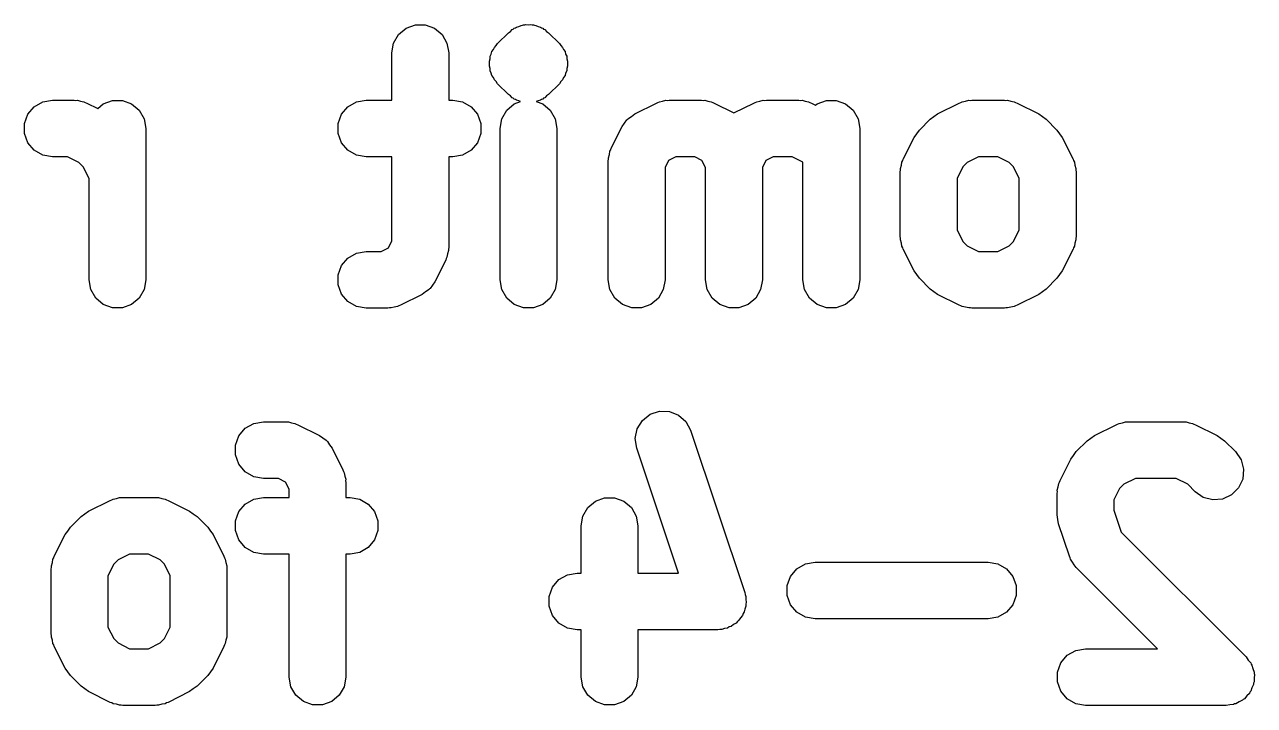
# Model space of a CAD drawing. Extents: x 70 to 226, y -104 to -44.
# Drawn here: x 75.868 to 80.2, y -46.162 to -43.762 of the extents above; entities that cross this region are included whole.
import ezdxf

# ---------------------------------------------------------------- set-up
doc = ezdxf.new("R2010")
doc.units = 0
doc.header["$MEASUREMENT"] = 0
doc.layers.add('BLACK', color=7, linetype='CONTINUOUS')

msp = doc.modelspace()

# ---------------------------------------------------------------- linework, layer by layer
at = {"layer": 'Black'}
for p, q in [((77.1853, -43.7976), (77.2119, -43.7753)), ((77.2119, -43.7753), (77.2445, -43.7634)), ((77.2445, -43.7634), (77.2793, -43.7634)), ((77.2793, -43.7634), (77.3119, -43.7753)), ((77.3119, -43.7753), (77.3385, -43.7976)), ((77.5721, -43.7912), (77.5793, -43.7862)), ((77.5793, -43.7862), (77.5855, -43.78)), ((77.5855, -43.78), (77.5895, -43.7781)), ((77.5895, -43.7781), (77.5929, -43.7753)), ((77.5929, -43.7753), (77.597, -43.7738)), ((77.597, -43.7738), (77.6006, -43.7713)), ((77.6006, -43.7713), (77.609, -43.769)), ((77.609, -43.769), (77.617, -43.7653)), ((77.617, -43.7653), (77.6214, -43.7649)), ((77.6214, -43.7649), (77.6255, -43.7634)), ((77.6255, -43.7634), (77.6299, -43.7634)), ((77.6299, -43.7634), (77.6341, -43.7623)), ((77.6341, -43.7623), (77.6429, -43.763)), ((77.6429, -43.763), (77.6516, -43.7623)), ((77.6516, -43.7623), (77.6558, -43.7634)), ((77.6558, -43.7634), (77.6602, -43.7634)), ((77.6602, -43.7634), (77.6644, -43.7649)), ((77.6644, -43.7649), (77.6687, -43.7653)), ((77.6687, -43.7653), (77.6767, -43.769)), ((77.6767, -43.769), (77.6851, -43.7713)), ((77.6851, -43.7713), (77.6887, -43.7738)), ((77.6887, -43.7738), (77.6929, -43.7753)), ((77.6929, -43.7753), (77.6962, -43.7781)), ((77.6962, -43.7781), (77.7002, -43.78)), ((77.7002, -43.78), (77.7064, -43.7862)), ((77.7064, -43.7862), (77.7136, -43.7912)), ((77.1619, -43.8619), (77.1679, -43.8277)), ((77.1679, -43.8277), (77.1853, -43.7976)), ((77.3385, -43.7976), (77.3559, -43.8277)), ((77.3559, -43.8277), (77.3619, -43.8619)), ((77.529, -43.8365), (77.534, -43.8293)), ((77.534, -43.8293), (77.5721, -43.7912)), ((77.7136, -43.7912), (77.7517, -43.8293)), ((77.7517, -43.8293), (77.7567, -43.8365)), ((77.1619, -44.0286), (77.1619, -43.8619)), ((77.3619, -43.8619), (77.3619, -44.0286)), ((77.5074, -43.8828), (77.5082, -43.8741)), ((77.5082, -43.8741), (77.5119, -43.8662)), ((77.5119, -43.8662), (77.5141, -43.8577)), ((77.5141, -43.8577), (77.5191, -43.8506)), ((77.5191, -43.8506), (77.5228, -43.8426)), ((77.5228, -43.8426), (77.529, -43.8365)), ((77.7567, -43.8365), (77.7629, -43.8426)), ((77.7629, -43.8426), (77.7666, -43.8506)), ((77.7666, -43.8506), (77.7716, -43.8577)), ((77.7716, -43.8577), (77.7738, -43.8662)), ((77.7738, -43.8662), (77.7775, -43.8741)), ((77.7775, -43.8741), (77.7783, -43.8828)), ((77.5051, -43.8913), (77.5074, -43.8828)), ((77.5059, -43.9), (77.5051, -43.8913)), ((77.5051, -43.9087), (77.5059, -43.9)), ((77.5074, -43.9172), (77.5051, -43.9087)), ((77.5082, -43.9259), (77.5074, -43.9172)), ((77.7783, -43.9172), (77.7775, -43.9259)), ((77.7783, -43.8828), (77.7806, -43.8913)), ((77.7806, -43.9087), (77.7783, -43.9172)), ((77.7806, -43.8913), (77.7798, -43.9)), ((77.7798, -43.9), (77.7806, -43.9087)), ((77.5119, -43.9338), (77.5082, -43.9259)), ((77.5141, -43.9423), (77.5119, -43.9338)), ((77.5191, -43.9494), (77.5141, -43.9423)), ((77.5228, -43.9574), (77.5191, -43.9494)), ((77.529, -43.9635), (77.5228, -43.9574)), ((77.534, -43.9707), (77.529, -43.9635)), ((77.7567, -43.9635), (77.7517, -43.9707)), ((77.7629, -43.9574), (77.7567, -43.9635)), ((77.7666, -43.9494), (77.7629, -43.9574)), ((77.7716, -43.9423), (77.7666, -43.9494)), ((77.7738, -43.9338), (77.7716, -43.9423)), ((77.7775, -43.9259), (77.7738, -43.9338)), ((77.5721, -44.0088), (77.534, -43.9707)), ((77.7517, -43.9707), (77.7136, -44.0088)), ((75.9024, -44.052), (75.9325, -44.0346)), ((75.9325, -44.0346), (75.9667, -44.0286)), ((75.9667, -44.0286), (76.0429, -44.0286)), ((76.0429, -44.0286), (76.0485, -44.0296)), ((76.0485, -44.0296), (76.0543, -44.0292)), ((76.0543, -44.0292), (76.0655, -44.0326)), ((76.0655, -44.0326), (76.0771, -44.0346)), ((76.0771, -44.0346), (76.0821, -44.0375)), ((76.0821, -44.0375), (76.0876, -44.0391)), ((76.0876, -44.0391), (76.1258, -44.0583)), ((76.1258, -44.0583), (76.1452, -44.042)), ((76.1452, -44.042), (76.1779, -44.0301)), ((76.1779, -44.0301), (76.2126, -44.0301)), ((76.2126, -44.0301), (76.2452, -44.042)), ((76.2452, -44.042), (76.2718, -44.0643)), ((77.0071, -44.052), (77.0372, -44.0346)), ((77.0372, -44.0346), (77.0714, -44.0286)), ((77.0714, -44.0286), (77.1619, -44.0286)), ((77.3619, -44.0286), (77.3762, -44.0286)), ((77.3762, -44.0286), (77.4104, -44.0346)), ((77.4104, -44.0346), (77.4405, -44.052)), ((77.5663, -44.0643), (77.5929, -44.042)), ((77.5793, -44.0138), (77.5721, -44.0088)), ((77.5855, -44.02), (77.5793, -44.0138)), ((77.5895, -44.0219), (77.5855, -44.02)), ((77.5929, -44.0247), (77.5895, -44.0219)), ((77.597, -44.0262), (77.5929, -44.0247)), ((77.5929, -44.042), (77.6152, -44.0338)), ((77.6006, -44.0287), (77.597, -44.0262)), ((77.609, -44.031), (77.6006, -44.0287)), ((77.6152, -44.0338), (77.609, -44.031)), ((77.6767, -44.031), (77.6705, -44.0338)), ((77.6705, -44.0338), (77.6929, -44.042)), ((77.6851, -44.0287), (77.6767, -44.031)), ((77.6887, -44.0262), (77.6851, -44.0287)), ((77.6929, -44.0247), (77.6887, -44.0262)), ((77.6962, -44.0219), (77.6929, -44.0247)), ((77.6929, -44.042), (77.7195, -44.0643)), ((77.7002, -44.02), (77.6962, -44.0219)), ((77.7064, -44.0138), (77.7002, -44.02)), ((77.7136, -44.0088), (77.7064, -44.0138)), ((78.0172, -44.0772), (78.0934, -44.0391)), ((78.0934, -44.0391), (78.0989, -44.0375)), ((78.0989, -44.0375), (78.1039, -44.0346)), ((78.1039, -44.0346), (78.1154, -44.0326)), ((78.1154, -44.0326), (78.1267, -44.0292)), ((78.1267, -44.0292), (78.1324, -44.0296)), ((78.1324, -44.0296), (78.1381, -44.0286)), ((78.1381, -44.0286), (78.2524, -44.0286)), ((78.2524, -44.0286), (78.2581, -44.0296)), ((78.2581, -44.0296), (78.2638, -44.0292)), ((78.2638, -44.0292), (78.275, -44.0326)), ((78.275, -44.0326), (78.2866, -44.0346)), ((78.2866, -44.0346), (78.2916, -44.0375)), ((78.2916, -44.0375), (78.2971, -44.0391)), ((78.2971, -44.0391), (78.3667, -44.0739)), ((78.3667, -44.0739), (78.4362, -44.0391)), ((78.4362, -44.0391), (78.4418, -44.0375)), ((78.4418, -44.0375), (78.4467, -44.0346)), ((78.4467, -44.0346), (78.4583, -44.0326)), ((78.4583, -44.0326), (78.4695, -44.0292)), ((78.4695, -44.0292), (78.4753, -44.0296)), ((78.4753, -44.0296), (78.4809, -44.0286)), ((78.4809, -44.0286), (78.5952, -44.0286)), ((78.5952, -44.0286), (78.6009, -44.0296)), ((78.6009, -44.0296), (78.6067, -44.0292)), ((78.6067, -44.0292), (78.6179, -44.0326)), ((78.6179, -44.0326), (78.6294, -44.0346)), ((78.6294, -44.0346), (78.6344, -44.0375)), ((78.6344, -44.0375), (78.64, -44.0391)), ((78.64, -44.0391), (78.6543, -44.0463)), ((78.6543, -44.0463), (78.6595, -44.042)), ((78.6595, -44.042), (78.6922, -44.0301)), ((78.6922, -44.0301), (78.7269, -44.0301)), ((78.7269, -44.0301), (78.7595, -44.042)), ((78.7595, -44.042), (78.7861, -44.0643)), ((79.0838, -44.0772), (79.16, -44.0391)), ((79.16, -44.0391), (79.1656, -44.0375)), ((79.1656, -44.0375), (79.1706, -44.0346)), ((79.1706, -44.0346), (79.1821, -44.0326)), ((79.1821, -44.0326), (79.1933, -44.0292)), ((79.1933, -44.0292), (79.1991, -44.0296)), ((79.1991, -44.0296), (79.2048, -44.0286)), ((79.2048, -44.0286), (79.319, -44.0286)), ((79.319, -44.0286), (79.3247, -44.0296)), ((79.3247, -44.0296), (79.3305, -44.0292)), ((79.3305, -44.0292), (79.3417, -44.0326)), ((79.3417, -44.0326), (79.3532, -44.0346)), ((79.3532, -44.0346), (79.3582, -44.0375)), ((79.3582, -44.0375), (79.3638, -44.0391)), ((79.3638, -44.0391), (79.44, -44.0772)), ((75.8682, -44.1112), (75.8801, -44.0786)), ((75.8801, -44.0786), (75.9024, -44.052)), ((76.2718, -44.0643), (76.2892, -44.0944)), ((76.9729, -44.1112), (76.9848, -44.0786)), ((76.9848, -44.0786), (77.0071, -44.052)), ((77.4405, -44.052), (77.4628, -44.0786)), ((77.4628, -44.0786), (77.4747, -44.1112)), ((77.5489, -44.0944), (77.5663, -44.0643)), ((77.7195, -44.0643), (77.7368, -44.0944)), ((77.9931, -44.0941), (78.0054, -44.086)), ((78.0054, -44.086), (78.0172, -44.0772)), ((78.7861, -44.0643), (78.8035, -44.0944)), ((79.0579, -44.096), (79.071, -44.0868)), ((79.071, -44.0868), (79.0838, -44.0772)), ((79.44, -44.0772), (79.4528, -44.0868)), ((79.4528, -44.0868), (79.4659, -44.096)), ((75.8682, -44.1459), (75.8682, -44.1112)), ((76.2892, -44.0944), (76.2952, -44.1286)), ((76.2952, -44.1286), (76.2952, -44.6619)), ((76.9729, -44.1459), (76.9729, -44.1112)), ((77.4747, -44.1112), (77.4747, -44.1459)), ((77.5429, -44.1286), (77.5489, -44.0944)), ((77.5429, -44.6619), (77.5429, -44.1286)), ((77.7368, -44.0944), (77.7429, -44.1286)), ((77.7429, -44.1286), (77.7429, -44.6619)), ((77.9344, -44.1981), (77.9725, -44.1219)), ((77.9725, -44.1219), (77.9812, -44.1102)), ((77.9812, -44.1102), (77.9893, -44.0979)), ((77.9893, -44.0979), (77.9915, -44.0963)), ((77.9915, -44.0963), (77.9931, -44.0941)), ((78.8035, -44.0944), (78.8095, -44.1286)), ((78.8095, -44.1286), (78.8095, -44.6619)), ((79.0106, -44.1472), (79.0198, -44.1341)), ((79.0198, -44.1341), (79.0579, -44.096)), ((79.4659, -44.096), (79.504, -44.1341)), ((79.504, -44.1341), (79.5132, -44.1472)), ((75.8801, -44.1786), (75.8682, -44.1459)), ((75.9024, -44.2052), (75.8801, -44.1786)), ((76.9848, -44.1786), (76.9729, -44.1459)), ((77.0071, -44.2052), (76.9848, -44.1786)), ((77.4628, -44.1786), (77.4405, -44.2052)), ((77.4747, -44.1459), (77.4628, -44.1786)), ((78.9629, -44.2362), (79.001, -44.16)), ((79.001, -44.16), (79.0106, -44.1472)), ((79.5132, -44.1472), (79.5228, -44.16)), ((79.5228, -44.16), (79.5609, -44.2362)), ((75.9325, -44.2225), (75.9024, -44.2052)), ((75.9667, -44.2286), (75.9325, -44.2225)), ((77.0372, -44.2225), (77.0071, -44.2052)), ((77.0714, -44.2286), (77.0372, -44.2225)), ((77.4104, -44.2225), (77.3762, -44.2286)), ((77.4405, -44.2052), (77.4104, -44.2225)), ((77.9245, -44.2314), (77.9278, -44.2202)), ((77.9278, -44.2202), (77.9298, -44.2087)), ((77.9298, -44.2087), (77.9327, -44.2037)), ((77.9327, -44.2037), (77.9344, -44.1981)), ((76.0192, -44.2286), (75.9667, -44.2286)), ((76.0598, -44.2489), (76.0192, -44.2286)), ((76.075, -44.264), (76.0598, -44.2489)), ((76.0952, -44.3046), (76.075, -44.264)), ((77.1619, -44.2286), (77.0714, -44.2286)), ((77.1619, -44.524), (77.1619, -44.2286)), ((77.3762, -44.2286), (77.3619, -44.2286)), ((77.3619, -44.2286), (77.3619, -44.5476)), ((77.9238, -44.2429), (77.9248, -44.2372)), ((77.9238, -44.6619), (77.9238, -44.2429)), ((77.9248, -44.2372), (77.9245, -44.2314)), ((78.1364, -44.2412), (78.1238, -44.2665)), ((78.1238, -44.2665), (78.1238, -44.6619)), ((78.1617, -44.2286), (78.1364, -44.2412)), ((78.2288, -44.2286), (78.1617, -44.2286)), ((78.254, -44.2412), (78.2288, -44.2286)), ((78.2667, -44.2665), (78.254, -44.2412)), ((78.2667, -44.6619), (78.2667, -44.2665)), ((78.4793, -44.2412), (78.4667, -44.2665)), ((78.4667, -44.2665), (78.4667, -44.6619)), ((78.5046, -44.2286), (78.4793, -44.2412)), ((78.5716, -44.2286), (78.5046, -44.2286)), ((78.6095, -44.2475), (78.5716, -44.2286)), ((78.6095, -44.6619), (78.6095, -44.2475)), ((78.953, -44.2695), (78.9564, -44.2583)), ((78.9564, -44.2583), (78.9584, -44.2467)), ((78.9584, -44.2467), (78.9613, -44.2418)), ((78.9613, -44.2418), (78.9629, -44.2362)), ((79.1727, -44.264), (79.1524, -44.3046)), ((79.1878, -44.2489), (79.1727, -44.264)), ((79.2284, -44.2286), (79.1878, -44.2489)), ((79.2954, -44.2286), (79.2284, -44.2286)), ((79.336, -44.2489), (79.2954, -44.2286)), ((79.3511, -44.264), (79.336, -44.2489)), ((79.3714, -44.3046), (79.3511, -44.264)), ((79.5609, -44.2362), (79.5625, -44.2418)), ((79.5625, -44.2418), (79.5654, -44.2467)), ((79.5654, -44.2467), (79.5674, -44.2583)), ((79.5674, -44.2583), (79.5708, -44.2695)), ((76.0952, -44.6619), (76.0952, -44.3046)), ((78.9524, -44.281), (78.9534, -44.2753)), ((78.9524, -44.5095), (78.9524, -44.281)), ((78.9534, -44.2753), (78.953, -44.2695)), ((79.1524, -44.3046), (79.1524, -44.4859)), ((79.3714, -44.4859), (79.3714, -44.3046)), ((79.5708, -44.2695), (79.5704, -44.2753)), ((79.5704, -44.2753), (79.5714, -44.281)), ((79.5714, -44.281), (79.5714, -44.5095)), ((77.1493, -44.5493), (77.1619, -44.524)), ((78.9534, -44.5152), (78.9524, -44.5095)), ((78.953, -44.521), (78.9534, -44.5152)), ((78.9564, -44.5322), (78.953, -44.521)), ((79.1524, -44.4859), (79.1727, -44.5265)), ((79.1727, -44.5265), (79.1878, -44.5416)), ((79.336, -44.5416), (79.3511, -44.5265)), ((79.3511, -44.5265), (79.3714, -44.4859)), ((79.5708, -44.521), (79.5674, -44.5322)), ((79.5714, -44.5095), (79.5704, -44.5152)), ((79.5704, -44.5152), (79.5708, -44.521)), ((77.0071, -44.5853), (77.0372, -44.5679)), ((77.0372, -44.5679), (77.0714, -44.5619)), ((77.0714, -44.5619), (77.124, -44.5619)), ((77.124, -44.5619), (77.1493, -44.5493)), ((77.3612, -44.5591), (77.3579, -44.5703)), ((77.3619, -44.5476), (77.3609, -44.5533)), ((77.3609, -44.5533), (77.3612, -44.5591)), ((78.9584, -44.5437), (78.9564, -44.5322)), ((78.9613, -44.5487), (78.9584, -44.5437)), ((78.9629, -44.5542), (78.9613, -44.5487)), ((79.001, -44.6304), (78.9629, -44.5542)), ((79.1878, -44.5416), (79.2284, -44.5619)), ((79.2284, -44.5619), (79.2954, -44.5619)), ((79.2954, -44.5619), (79.336, -44.5416)), ((79.5609, -44.5542), (79.5228, -44.6304)), ((79.5625, -44.5487), (79.5609, -44.5542)), ((79.5654, -44.5437), (79.5625, -44.5487)), ((79.5674, -44.5322), (79.5654, -44.5437)), ((76.9729, -44.6445), (76.9848, -44.6119)), ((76.9848, -44.6119), (77.0071, -44.5853)), ((77.3513, -44.5923), (77.3133, -44.6685)), ((77.353, -44.5868), (77.3513, -44.5923)), ((77.3559, -44.5818), (77.353, -44.5868)), ((77.3579, -44.5703), (77.3559, -44.5818)), ((76.9729, -44.6793), (76.9729, -44.6445)), ((79.0106, -44.6433), (79.001, -44.6304)), ((79.0198, -44.6564), (79.0106, -44.6433)), ((79.0579, -44.6945), (79.0198, -44.6564)), ((79.504, -44.6564), (79.4659, -44.6945)), ((79.5132, -44.6433), (79.504, -44.6564)), ((79.5228, -44.6304), (79.5132, -44.6433)), ((76.1013, -44.6961), (76.0952, -44.6619)), ((76.1186, -44.7262), (76.1013, -44.6961)), ((76.2892, -44.6961), (76.2718, -44.7262)), ((76.2952, -44.6619), (76.2892, -44.6961)), ((76.9848, -44.7119), (76.9729, -44.6793)), ((77.2926, -44.6964), (77.2803, -44.7045)), ((77.2942, -44.6942), (77.2926, -44.6964)), ((77.2964, -44.6926), (77.2942, -44.6942)), ((77.3045, -44.6803), (77.2964, -44.6926)), ((77.3133, -44.6685), (77.3045, -44.6803)), ((77.5489, -44.6961), (77.5429, -44.6619)), ((77.5663, -44.7262), (77.5489, -44.6961)), ((77.7368, -44.6961), (77.7195, -44.7262)), ((77.7429, -44.6619), (77.7368, -44.6961)), ((77.9298, -44.6961), (77.9238, -44.6619)), ((77.9472, -44.7262), (77.9298, -44.6961)), ((78.1178, -44.6961), (78.1004, -44.7262)), ((78.1238, -44.6619), (78.1178, -44.6961)), ((78.2727, -44.6961), (78.2667, -44.6619)), ((78.2901, -44.7262), (78.2727, -44.6961)), ((78.4606, -44.6961), (78.4433, -44.7262)), ((78.4667, -44.6619), (78.4606, -44.6961)), ((78.6156, -44.6961), (78.6095, -44.6619)), ((78.6329, -44.7262), (78.6156, -44.6961)), ((78.8035, -44.6961), (78.7861, -44.7262)), ((78.8095, -44.6619), (78.8035, -44.6961)), ((79.071, -44.7037), (79.0579, -44.6945)), ((79.4659, -44.6945), (79.4528, -44.7037)), ((76.1452, -44.7485), (76.1186, -44.7262)), ((76.2718, -44.7262), (76.2452, -44.7485)), ((77.0071, -44.7385), (76.9848, -44.7119)), ((77.0372, -44.7559), (77.0071, -44.7385)), ((77.2685, -44.7133), (77.1923, -44.7513)), ((77.2803, -44.7045), (77.2685, -44.7133)), ((77.5929, -44.7485), (77.5663, -44.7262)), ((77.7195, -44.7262), (77.6929, -44.7485)), ((77.9738, -44.7485), (77.9472, -44.7262)), ((78.1004, -44.7262), (78.0738, -44.7485)), ((78.3167, -44.7485), (78.2901, -44.7262)), ((78.4433, -44.7262), (78.4167, -44.7485)), ((78.6595, -44.7485), (78.6329, -44.7262)), ((78.7861, -44.7262), (78.7595, -44.7485)), ((79.0838, -44.7133), (79.071, -44.7037)), ((79.16, -44.7513), (79.0838, -44.7133)), ((79.44, -44.7133), (79.3638, -44.7513)), ((79.4528, -44.7037), (79.44, -44.7133)), ((76.1779, -44.7604), (76.1452, -44.7485)), ((76.2126, -44.7604), (76.1779, -44.7604)), ((76.2452, -44.7485), (76.2126, -44.7604)), ((77.0714, -44.7619), (77.0372, -44.7559)), ((77.1476, -44.7619), (77.0714, -44.7619)), ((77.1533, -44.7609), (77.1476, -44.7619)), ((77.159, -44.7612), (77.1533, -44.7609)), ((77.1703, -44.7579), (77.159, -44.7612)), ((77.1818, -44.7559), (77.1703, -44.7579)), ((77.1868, -44.753), (77.1818, -44.7559)), ((77.1923, -44.7513), (77.1868, -44.753)), ((77.6255, -44.7604), (77.5929, -44.7485)), ((77.6602, -44.7604), (77.6255, -44.7604)), ((77.6929, -44.7485), (77.6602, -44.7604)), ((78.0064, -44.7604), (77.9738, -44.7485)), ((78.0412, -44.7604), (78.0064, -44.7604)), ((78.0738, -44.7485), (78.0412, -44.7604)), ((78.3493, -44.7604), (78.3167, -44.7485)), ((78.384, -44.7604), (78.3493, -44.7604)), ((78.4167, -44.7485), (78.384, -44.7604)), ((78.6922, -44.7604), (78.6595, -44.7485)), ((78.7269, -44.7604), (78.6922, -44.7604)), ((78.7595, -44.7485), (78.7269, -44.7604)), ((79.1656, -44.753), (79.16, -44.7513)), ((79.1706, -44.7559), (79.1656, -44.753)), ((79.1821, -44.7579), (79.1706, -44.7559)), ((79.1933, -44.7612), (79.1821, -44.7579)), ((79.1991, -44.7609), (79.1933, -44.7612)), ((79.2048, -44.7619), (79.1991, -44.7609)), ((79.319, -44.7619), (79.2048, -44.7619)), ((79.3247, -44.7609), (79.319, -44.7619)), ((79.3305, -44.7612), (79.3247, -44.7609)), ((79.3417, -44.7579), (79.3305, -44.7612)), ((79.3532, -44.7559), (79.3417, -44.7579)), ((79.3582, -44.753), (79.3532, -44.7559)), ((79.3638, -44.7513), (79.3582, -44.753)), ((78.0714, -45.1359), (78.1044, -45.1249)), ((78.1044, -45.1249), (78.1391, -45.1258)), ((78.1391, -45.1258), (78.1714, -45.1386)), ((76.6452, -45.1853), (76.6753, -45.1679)), ((76.6753, -45.1679), (76.7095, -45.1619)), ((76.7095, -45.1619), (76.7857, -45.1619)), ((76.7857, -45.1619), (76.7914, -45.1629)), ((76.7914, -45.1629), (76.7971, -45.1626)), ((76.7971, -45.1626), (76.8084, -45.1659)), ((76.8084, -45.1659), (76.8199, -45.1679)), ((76.8199, -45.1679), (76.8249, -45.1708)), ((76.8249, -45.1708), (76.8304, -45.1725)), ((76.8304, -45.1725), (76.9066, -45.2106)), ((78.026, -45.1871), (78.0442, -45.1575)), ((78.0442, -45.1575), (78.0714, -45.1359)), ((78.1714, -45.1386), (78.1974, -45.1616)), ((78.1974, -45.1616), (78.2139, -45.1922)), ((79.6362, -45.2106), (79.7124, -45.1725)), ((79.7124, -45.1725), (79.7179, -45.1708)), ((79.7179, -45.1708), (79.7229, -45.1679)), ((79.7229, -45.1679), (79.7345, -45.1659)), ((79.7345, -45.1659), (79.7457, -45.1626)), ((79.7457, -45.1626), (79.7515, -45.1629)), ((79.7515, -45.1629), (79.7571, -45.1619)), ((79.7571, -45.1619), (79.9476, -45.1619)), ((79.9476, -45.1619), (79.9533, -45.1629)), ((79.9533, -45.1629), (79.959, -45.1626)), ((79.959, -45.1626), (79.9703, -45.1659)), ((79.9703, -45.1659), (79.9818, -45.1679)), ((79.9818, -45.1679), (79.9868, -45.1708)), ((79.9868, -45.1708), (79.9923, -45.1725)), ((79.9923, -45.1725), (80.0685, -45.2106)), ((76.611, -45.2445), (76.6229, -45.2119)), ((76.6229, -45.2119), (76.6452, -45.1853)), ((76.9066, -45.2106), (76.9184, -45.2193)), ((76.9184, -45.2193), (76.9307, -45.2274)), ((78.0191, -45.2211), (78.026, -45.1871)), ((78.2139, -45.1922), (78.4044, -45.7636)), ((79.6234, -45.2201), (79.6362, -45.2106)), ((80.0685, -45.2106), (80.0814, -45.2201)), ((76.611, -45.2793), (76.611, -45.2445)), ((76.9307, -45.2274), (76.9323, -45.2296)), ((76.9323, -45.2296), (76.9345, -45.2312)), ((76.9345, -45.2312), (76.9426, -45.2435)), ((76.9426, -45.2435), (76.9513, -45.2553)), ((76.9513, -45.2553), (76.9894, -45.3315)), ((78.0242, -45.2554), (78.0191, -45.2211)), ((78.1708, -45.6952), (78.0242, -45.2554)), ((79.5721, -45.2674), (79.6102, -45.2293)), ((79.6102, -45.2293), (79.6234, -45.2201)), ((80.0814, -45.2201), (80.0945, -45.2293)), ((80.0945, -45.2293), (80.1326, -45.2674)), ((76.6229, -45.3119), (76.611, -45.2793)), ((79.5153, -45.3696), (79.5534, -45.2934)), ((79.5534, -45.2934), (79.563, -45.2805)), ((79.563, -45.2805), (79.5721, -45.2674)), ((80.1326, -45.2674), (80.1525, -45.2958)), ((80.1525, -45.2958), (80.1615, -45.3294)), ((76.6452, -45.3385), (76.6229, -45.3119)), ((76.6753, -45.3559), (76.6452, -45.3385)), ((76.9894, -45.3315), (76.9911, -45.337)), ((76.9911, -45.337), (76.994, -45.342)), ((76.994, -45.342), (76.996, -45.3535)), ((80.1615, -45.3294), (80.1585, -45.364)), ((76.7095, -45.3619), (76.6753, -45.3559)), ((76.7621, -45.3619), (76.7095, -45.3619)), ((76.7874, -45.3745), (76.7621, -45.3619)), ((76.8, -45.3998), (76.7874, -45.3745)), ((76.996, -45.3535), (76.9993, -45.3648)), ((76.9993, -45.3648), (76.999, -45.3705)), ((76.999, -45.3705), (77, -45.3762)), ((77, -45.3762), (77, -45.4286)), ((79.5054, -45.4029), (79.5088, -45.3916)), ((79.5088, -45.3916), (79.5108, -45.3801)), ((79.5108, -45.3801), (79.5137, -45.3751)), ((79.5137, -45.3751), (79.5153, -45.3696)), ((79.7402, -45.3822), (79.725, -45.3973)), ((79.7807, -45.3619), (79.7402, -45.3822)), ((79.924, -45.3619), (79.7807, -45.3619)), ((79.9646, -45.3822), (79.924, -45.3619)), ((79.9912, -45.4088), (79.9646, -45.3822)), ((80.1585, -45.364), (80.1438, -45.3955)), ((76.1751, -45.4375), (76.1801, -45.4346)), ((76.1801, -45.4346), (76.1916, -45.4326)), ((76.1916, -45.4326), (76.2028, -45.4292)), ((76.2028, -45.4292), (76.2086, -45.4296)), ((76.2086, -45.4296), (76.2143, -45.4286)), ((76.2143, -45.4286), (76.3286, -45.4286)), ((76.3286, -45.4286), (76.3342, -45.4296)), ((76.3342, -45.4296), (76.34, -45.4292)), ((76.34, -45.4292), (76.3512, -45.4326)), ((76.3512, -45.4326), (76.3628, -45.4346)), ((76.3628, -45.4346), (76.3678, -45.4375)), ((76.6452, -45.452), (76.6753, -45.4346)), ((76.6753, -45.4346), (76.7095, -45.4286)), ((76.7095, -45.4286), (76.8, -45.4286)), ((76.8, -45.4286), (76.8, -45.3998)), ((77, -45.4286), (77.0143, -45.4286)), ((77.0143, -45.4286), (77.0485, -45.4346)), ((77.0485, -45.4346), (77.0786, -45.452)), ((77.8786, -45.442), (77.9112, -45.4301)), ((77.9112, -45.4301), (77.9459, -45.4301)), ((77.9459, -45.4301), (77.9786, -45.442)), ((79.5048, -45.4143), (79.5058, -45.4086)), ((79.5048, -45.4905), (79.5048, -45.4143)), ((79.5058, -45.4086), (79.5054, -45.4029)), ((79.725, -45.3973), (79.7048, -45.4379)), ((80.0196, -45.4287), (79.9912, -45.4088)), ((80.0532, -45.4377), (80.0196, -45.4287)), ((80.0878, -45.4347), (80.0532, -45.4377)), ((80.1193, -45.42), (80.0878, -45.4347)), ((80.1438, -45.3955), (80.1193, -45.42)), ((76.0805, -45.4868), (76.0934, -45.4772)), ((76.0934, -45.4772), (76.1696, -45.4391)), ((76.1696, -45.4391), (76.1751, -45.4375)), ((76.3678, -45.4375), (76.3733, -45.4391)), ((76.3733, -45.4391), (76.4495, -45.4772)), ((76.4495, -45.4772), (76.4623, -45.4868)), ((76.611, -45.5112), (76.6229, -45.4786)), ((76.6229, -45.4786), (76.6452, -45.452)), ((77.0786, -45.452), (77.1009, -45.4786)), ((77.1009, -45.4786), (77.1128, -45.5112)), ((77.8346, -45.4944), (77.852, -45.4643)), ((77.852, -45.4643), (77.8786, -45.442)), ((77.9786, -45.442), (78.0052, -45.4643)), ((78.0052, -45.4643), (78.0225, -45.4944)), ((79.7048, -45.4379), (79.7048, -45.4742)), ((79.7048, -45.4742), (79.7303, -45.5507)), ((76.0293, -45.5341), (76.0674, -45.496)), ((76.0674, -45.496), (76.0805, -45.4868)), ((76.4623, -45.4868), (76.4755, -45.496)), ((76.4755, -45.496), (76.5136, -45.5341)), ((76.611, -45.5459), (76.611, -45.5112)), ((77.1128, -45.5112), (77.1128, -45.5459)), ((77.8286, -45.5286), (77.8346, -45.4944)), ((78.0225, -45.4944), (78.0286, -45.5286)), ((79.5075, -45.5063), (79.5048, -45.4905)), ((79.5099, -45.5221), (79.5075, -45.5063)), ((79.548, -45.6364), (79.5099, -45.5221)), ((75.9725, -45.6362), (76.0106, -45.56)), ((76.0106, -45.56), (76.0201, -45.5472)), ((76.0201, -45.5472), (76.0293, -45.5341)), ((76.5136, -45.5341), (76.5227, -45.5472)), ((76.5227, -45.5472), (76.5323, -45.56)), ((76.5323, -45.56), (76.5704, -45.6362)), ((76.6229, -45.5786), (76.611, -45.5459)), ((77.1128, -45.5459), (77.1009, -45.5786)), ((77.8286, -45.6952), (77.8286, -45.5286)), ((78.0286, -45.5286), (78.0286, -45.6952)), ((79.7303, -45.5507), (80.1707, -45.9912)), ((76.6452, -45.6052), (76.6229, -45.5786)), ((76.6753, -45.6225), (76.6452, -45.6052)), ((77.0786, -45.6052), (77.0485, -45.6225)), ((77.1009, -45.5786), (77.0786, -45.6052)), ((75.9659, -45.6583), (75.9679, -45.6467)), ((75.9679, -45.6467), (75.9708, -45.6418)), ((75.9708, -45.6418), (75.9725, -45.6362)), ((76.1973, -45.6489), (76.1822, -45.664)), ((76.2379, -45.6286), (76.1973, -45.6489)), ((76.305, -45.6286), (76.2379, -45.6286)), ((76.3455, -45.6489), (76.305, -45.6286)), ((76.3607, -45.664), (76.3455, -45.6489)), ((76.5704, -45.6362), (76.572, -45.6418)), ((76.572, -45.6418), (76.5749, -45.6467)), ((76.5749, -45.6467), (76.577, -45.6583)), ((76.7095, -45.6286), (76.6753, -45.6225)), ((76.8, -45.6286), (76.7095, -45.6286)), ((76.8, -46.0619), (76.8, -45.6286)), ((77.0143, -45.6286), (77, -45.6286)), ((77, -45.6286), (77, -46.0619)), ((77.0485, -45.6225), (77.0143, -45.6286)), ((79.5507, -45.6415), (79.548, -45.6364)), ((79.5522, -45.647), (79.5507, -45.6415)), ((79.5589, -45.6566), (79.5522, -45.647)), ((75.9619, -45.681), (75.9629, -45.6753)), ((75.9619, -45.9095), (75.9619, -45.681)), ((75.9626, -45.6695), (75.9659, -45.6583)), ((75.9629, -45.6753), (75.9626, -45.6695)), ((76.1822, -45.664), (76.1619, -45.7046)), ((76.3809, -45.7046), (76.3607, -45.664)), ((76.577, -45.6583), (76.5803, -45.6695)), ((76.5803, -45.6695), (76.5799, -45.6753)), ((76.5799, -45.6753), (76.581, -45.681)), ((76.581, -45.681), (76.581, -45.9095)), ((77.7801, -45.7013), (77.8143, -45.6952)), ((77.8143, -45.6952), (77.8286, -45.6952)), ((78.0286, -45.6952), (78.1708, -45.6952)), ((78.5658, -45.7071), (78.5881, -45.6805)), ((78.5881, -45.6805), (78.6182, -45.6632)), ((78.6182, -45.6632), (78.6524, -45.6571)), ((78.6524, -45.6571), (79.2619, -45.6571)), ((79.2619, -45.6571), (79.2961, -45.6632)), ((79.2961, -45.6632), (79.3262, -45.6805)), ((79.3262, -45.6805), (79.3485, -45.7071)), ((79.5645, -45.6669), (79.5589, -45.6566)), ((79.5688, -45.6707), (79.5645, -45.6669)), ((79.5721, -45.6755), (79.5688, -45.6707)), ((79.8586, -45.9619), (79.5721, -45.6755)), ((76.1619, -45.7046), (76.1619, -45.8859)), ((76.3809, -45.8859), (76.3809, -45.7046)), ((77.7277, -45.7452), (77.75, -45.7186)), ((77.75, -45.7186), (77.7801, -45.7013)), ((78.5539, -45.7398), (78.5658, -45.7071)), ((79.3485, -45.7071), (79.3604, -45.7398)), ((77.7158, -45.7779), (77.7277, -45.7452)), ((77.7158, -45.8126), (77.7158, -45.7779)), ((78.4044, -45.7636), (78.4055, -45.7709)), ((78.4055, -45.7709), (78.408, -45.7779)), ((78.408, -45.7779), (78.408, -45.788)), ((78.5539, -45.7745), (78.5539, -45.7398)), ((78.5658, -45.8071), (78.5539, -45.7745)), ((79.3604, -45.7745), (79.3485, -45.8071)), ((79.3604, -45.7398), (79.3604, -45.7745)), ((77.7277, -45.8452), (77.7158, -45.8126)), ((78.4045, -45.8221), (78.4025, -45.832)), ((78.408, -45.8126), (78.4045, -45.8221)), ((78.408, -45.788), (78.4095, -45.798)), ((78.4095, -45.798), (78.408, -45.8052)), ((78.408, -45.8052), (78.408, -45.8126)), ((78.5881, -45.8337), (78.5658, -45.8071)), ((79.3485, -45.8071), (79.3262, -45.8337)), ((77.75, -45.8718), (77.7277, -45.8452)), ((78.3786, -45.8662), (78.3738, -45.8718)), ((78.3843, -45.8616), (78.3786, -45.8662)), ((78.3896, -45.853), (78.3843, -45.8616)), ((78.3961, -45.8452), (78.3896, -45.853)), ((78.3987, -45.8383), (78.3961, -45.8452)), ((78.4025, -45.832), (78.3987, -45.8383)), ((78.6182, -45.8511), (78.5881, -45.8337)), ((78.6524, -45.8571), (78.6182, -45.8511)), ((79.2619, -45.8571), (78.6524, -45.8571)), ((79.2961, -45.8511), (79.2619, -45.8571)), ((79.3262, -45.8337), (79.2961, -45.8511)), ((75.9629, -45.9152), (75.9619, -45.9095)), ((76.1619, -45.8859), (76.1822, -45.9265)), ((76.3607, -45.9265), (76.3809, -45.8859)), ((76.581, -45.9095), (76.5799, -45.9152)), ((77.7801, -45.8892), (77.75, -45.8718)), ((77.8143, -45.8952), (77.7801, -45.8892)), ((77.8286, -45.8952), (77.8143, -45.8952)), ((77.8286, -46.0619), (77.8286, -45.8952)), ((78.3095, -45.8952), (78.0286, -45.8952)), ((78.0286, -45.8952), (78.0286, -46.0619)), ((78.3168, -45.894), (78.3095, -45.8952)), ((78.3242, -45.8942), (78.3168, -45.894)), ((78.3338, -45.891), (78.3242, -45.8942)), ((78.3437, -45.8892), (78.3338, -45.891)), ((78.3501, -45.8855), (78.3437, -45.8892)), ((78.3571, -45.8832), (78.3501, -45.8855)), ((78.3651, -45.8769), (78.3571, -45.8832)), ((78.3738, -45.8718), (78.3651, -45.8769)), ((75.9626, -45.921), (75.9629, -45.9152)), ((75.9659, -45.9322), (75.9626, -45.921)), ((75.9679, -45.9437), (75.9659, -45.9322)), ((75.9708, -45.9487), (75.9679, -45.9437)), ((75.9725, -45.9542), (75.9708, -45.9487)), ((76.0106, -46.0304), (75.9725, -45.9542)), ((76.1822, -45.9265), (76.1973, -45.9416)), ((76.1973, -45.9416), (76.2379, -45.9619)), ((76.305, -45.9619), (76.3455, -45.9416)), ((76.3455, -45.9416), (76.3607, -45.9265)), ((76.5704, -45.9542), (76.5323, -46.0304)), ((76.572, -45.9487), (76.5704, -45.9542)), ((76.5749, -45.9437), (76.572, -45.9487)), ((76.577, -45.9322), (76.5749, -45.9437)), ((76.5803, -45.921), (76.577, -45.9322)), ((76.5799, -45.9152), (76.5803, -45.921)), ((76.2379, -45.9619), (76.305, -45.9619)), ((79.5182, -46.0119), (79.5405, -45.9853)), ((79.5405, -45.9853), (79.5706, -45.9679)), ((79.5706, -45.9679), (79.6048, -45.9619)), ((79.6048, -45.9619), (79.8586, -45.9619)), ((80.1707, -45.9912), (80.1782, -46.0019)), ((76.0201, -46.0433), (76.0106, -46.0304)), ((76.5323, -46.0304), (76.5228, -46.0433)), ((79.5063, -46.0445), (79.5182, -46.0119)), ((80.1782, -46.0019), (80.1866, -46.0119)), ((80.1866, -46.0119), (80.1881, -46.016)), ((80.1881, -46.016), (80.1906, -46.0196)), ((80.1906, -46.0196), (80.194, -46.0323)), ((80.194, -46.0323), (80.1985, -46.0445)), ((76.0293, -46.0564), (76.0201, -46.0433)), ((76.0674, -46.0945), (76.0293, -46.0564)), ((76.5136, -46.0564), (76.4755, -46.0945)), ((76.5228, -46.0433), (76.5136, -46.0564)), ((76.806, -46.0961), (76.8, -46.0619)), ((77, -46.0619), (76.994, -46.0961)), ((77.8346, -46.0961), (77.8286, -46.0619)), ((78.0286, -46.0619), (78.0225, -46.0961)), ((79.5063, -46.0793), (79.5063, -46.0445)), ((79.5182, -46.1119), (79.5063, -46.0793)), ((80.197, -46.0834), (80.1966, -46.0878)), ((80.1985, -46.0793), (80.197, -46.0834)), ((80.1985, -46.0445), (80.1985, -46.0489)), ((80.1985, -46.0489), (80.1996, -46.0532)), ((80.1996, -46.0532), (80.1985, -46.0662)), ((80.1985, -46.0662), (80.1985, -46.0793)), ((76.0805, -46.1037), (76.0674, -46.0945)), ((76.0934, -46.1133), (76.0805, -46.1037)), ((76.1696, -46.1513), (76.0934, -46.1133)), ((76.4495, -46.1133), (76.3733, -46.1513)), ((76.4623, -46.1037), (76.4495, -46.1133)), ((76.4755, -46.0945), (76.4623, -46.1037)), ((76.8234, -46.1262), (76.806, -46.0961)), ((76.85, -46.1485), (76.8234, -46.1262)), ((76.9766, -46.1262), (76.95, -46.1485)), ((76.994, -46.0961), (76.9766, -46.1262)), ((77.852, -46.1262), (77.8346, -46.0961)), ((77.8786, -46.1485), (77.852, -46.1262)), ((78.0052, -46.1262), (77.9786, -46.1485)), ((78.0225, -46.0961), (78.0052, -46.1262)), ((79.5405, -46.1385), (79.5182, -46.1119)), ((80.1727, -46.1285), (80.1643, -46.1385)), ((80.1819, -46.1193), (80.1727, -46.1285)), ((80.1838, -46.1153), (80.1819, -46.1193)), ((80.1866, -46.1119), (80.1838, -46.1153)), ((80.1911, -46.0996), (80.1866, -46.1119)), ((80.1966, -46.0878), (80.1911, -46.0996)), ((76.1751, -46.153), (76.1696, -46.1513)), ((76.1801, -46.1559), (76.1751, -46.153)), ((76.1916, -46.1579), (76.1801, -46.1559)), ((76.2028, -46.1612), (76.1916, -46.1579)), ((76.2086, -46.1609), (76.2028, -46.1612)), ((76.2143, -46.1619), (76.2086, -46.1609)), ((76.3286, -46.1619), (76.2143, -46.1619)), ((76.3342, -46.1609), (76.3286, -46.1619)), ((76.34, -46.1612), (76.3342, -46.1609)), ((76.3512, -46.1579), (76.34, -46.1612)), ((76.3628, -46.1559), (76.3512, -46.1579)), ((76.3678, -46.153), (76.3628, -46.1559)), ((76.3733, -46.1513), (76.3678, -46.153)), ((76.8826, -46.1604), (76.85, -46.1485)), ((76.9174, -46.1604), (76.8826, -46.1604)), ((76.95, -46.1485), (76.9174, -46.1604)), ((77.9112, -46.1604), (77.8786, -46.1485)), ((77.9459, -46.1604), (77.9112, -46.1604)), ((77.9786, -46.1485), (77.9459, -46.1604)), ((79.5706, -46.1559), (79.5405, -46.1385)), ((79.6048, -46.1619), (79.5706, -46.1559)), ((80.1, -46.1619), (79.6048, -46.1619)), ((80.1129, -46.1596), (80.1, -46.1619)), ((80.1259, -46.1585), (80.1129, -46.1596)), ((80.1299, -46.1566), (80.1259, -46.1585)), ((80.1342, -46.1559), (80.1299, -46.1566)), ((80.1455, -46.1493), (80.1342, -46.1559)), ((80.1574, -46.1438), (80.1455, -46.1493)), ((80.1605, -46.1407), (80.1574, -46.1438)), ((80.1643, -46.1385), (80.1605, -46.1407))]:
    msp.add_line(p, q, dxfattribs=at)

doc.saveas('drawing.dxf')
